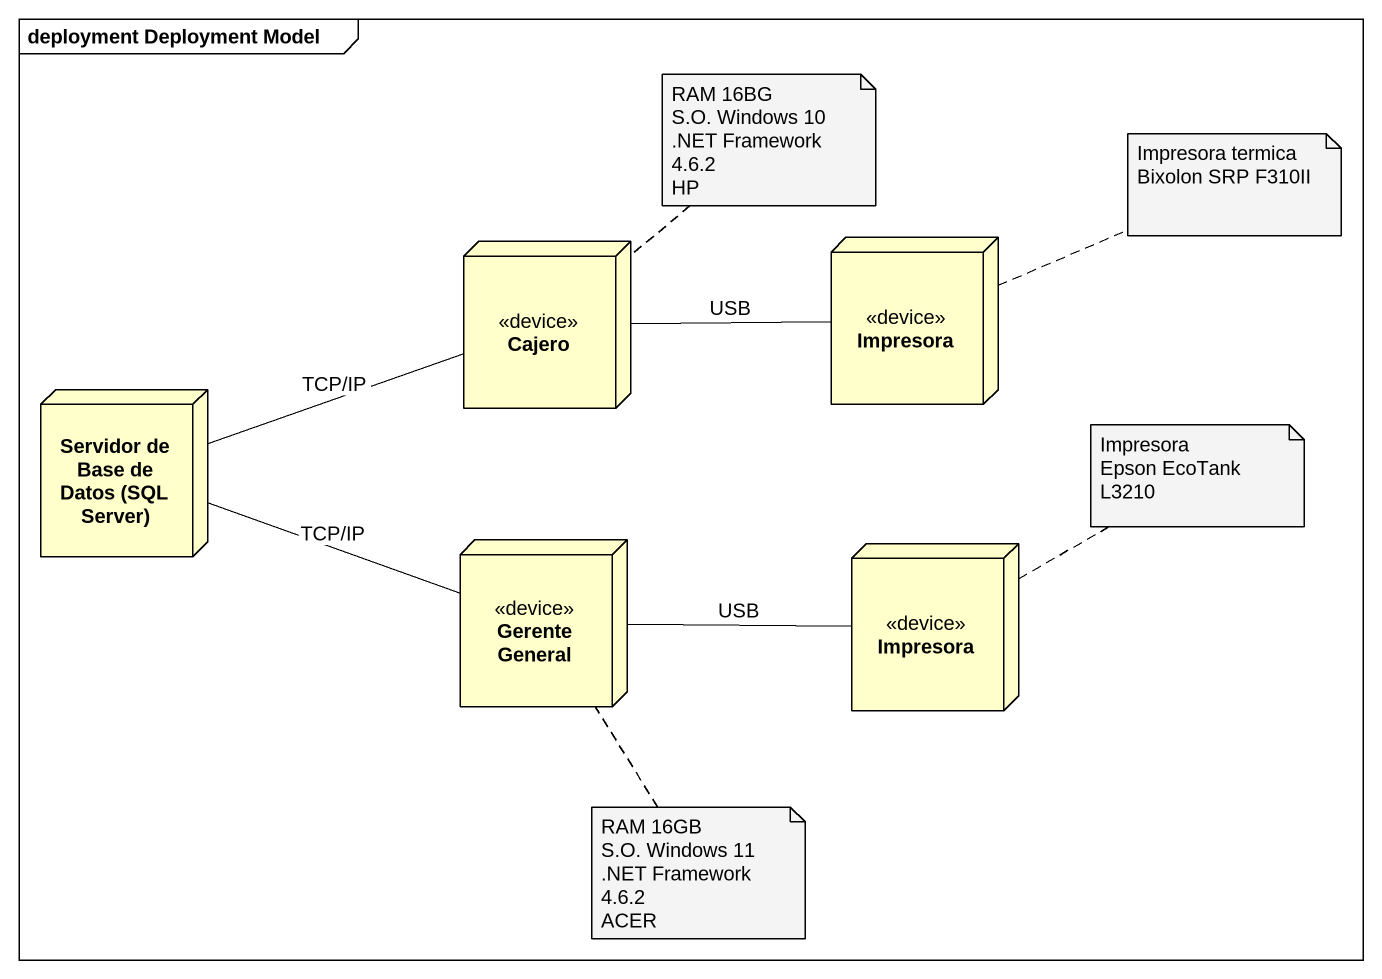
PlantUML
@startuml
mainframe deployment Deployment Model
node Cajero <<device>>
node Impresora <<device>>
node "Servidor de Base de Datos (SQL Server)" as Servidor_de_Base_de_Datos
node "Gerente General" as Gerente_General <<device>>
node "Impresora" as Impresora_2 <<device>>
Cajero -right- Impresora : USB
Servidor_de_Base_de_Datos -right- Cajero : TCP/IP
Servidor_de_Base_de_Datos -right- Gerente_General : TCP/IP
Gerente_General -right- Impresora_2 : USB
note top of Cajero
  RAM 16BG
  S.O. Windows 10
  .NET Framework 4.6.2
  HP
end note
note right of Impresora
  Impresora termica
  Bixolon SRP F310II
end note
note right of Impresora_2
  Impresora
  Epson EcoTank L3210
end note
note bottom of Gerente_General
  RAM 16GB
  S.O. Windows 11
  .NET Framework 4.6.2
  ACER
end note
@enduml
